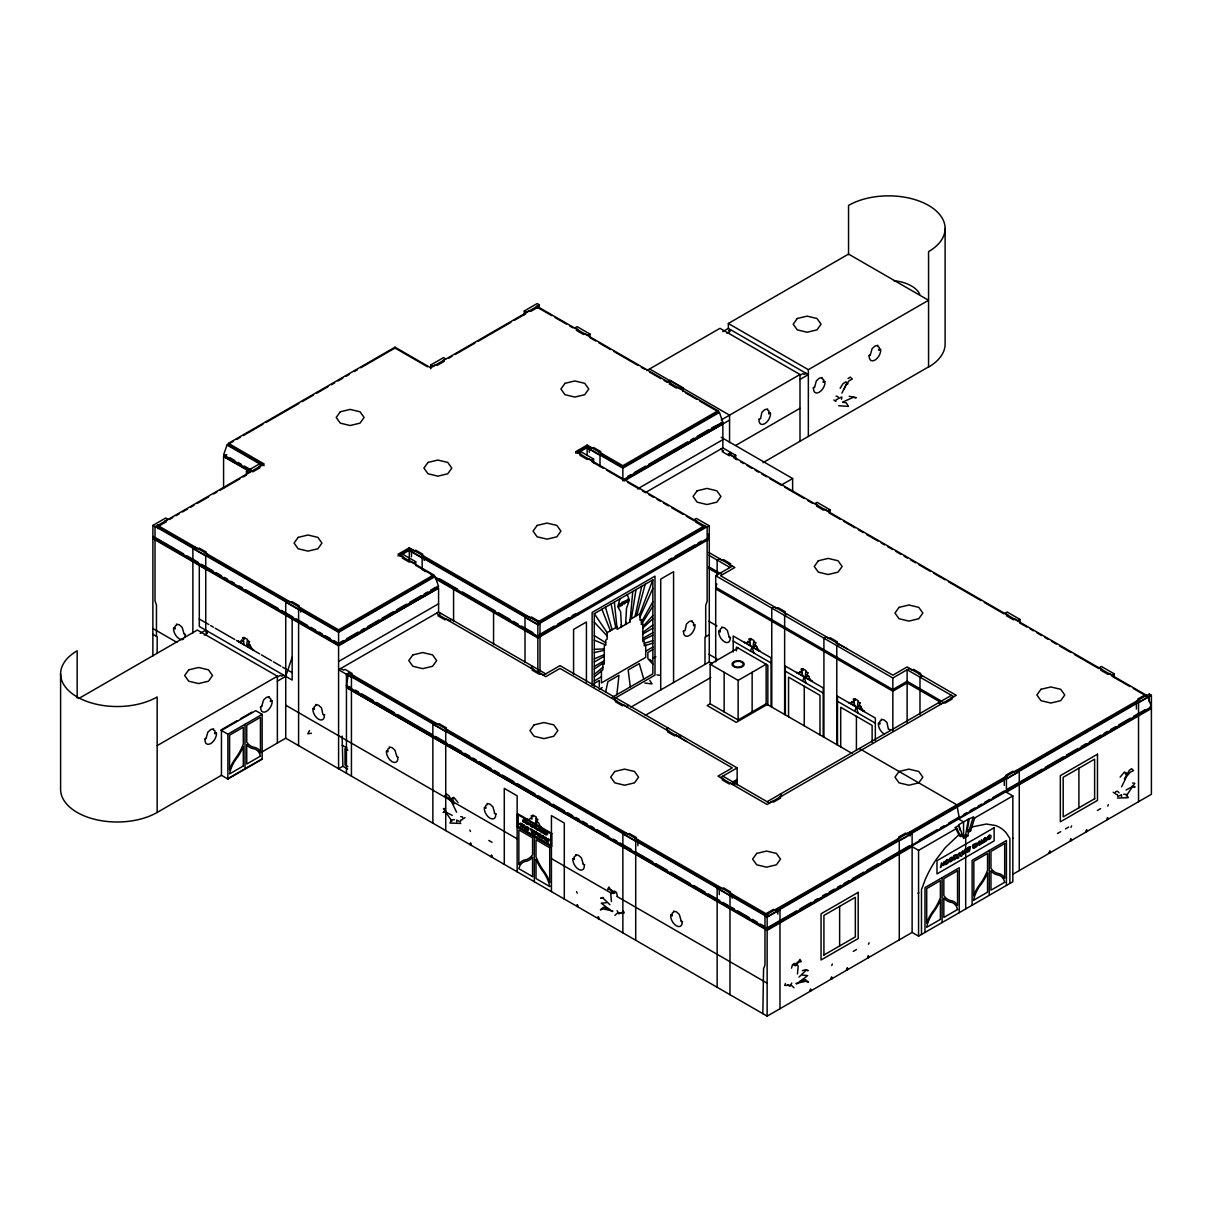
<?xml version="1.0" encoding="UTF-8"?>
<svg xmlns="http://www.w3.org/2000/svg" width="1212" height="1212" viewBox="0 0 1212 1212"><rect width="100%" height="100%" fill="white"/><g stroke="black" fill="none" stroke-linecap="round" stroke-linejoin="round"><path stroke-width="1.5" d="M456.666 822.191L456.712 820.085L460.424 821.872L460.908 819.918L462.363 819.63M625.846 601.485C623.953 602.031 627.104 602.5 624.21 603.94A1.682 0.97 -60 0 1 623.756 603.531L624.195 601.319L625.892 600.834M952.996 857.687C954.314 862.262 956.01 852.309 953.223 857.308M983.629 839.992C985.22 841.916 982.674 843.673 985.523 840.598L985.523 841.492C990.704 837.871 983.402 835.432 983.856 840.795C986.644 842.325 985.523 835.25 983.856 839.613M625.816 621.998L625.604 624.453L626.528 608.318L629.361 600.016L627.24 594.653M594.289 676.932L602.849 669.751L602.849 664.797L604.288 663.979L604.288 645.829L605.712 645.011L605.712 640.057L607.136 639.239L607.136 632.634L617.135 626.862L617.135 629.346L629.998 621.923L632.77 591.441M797.466 973.978L798.193 966.04L796.875 964.676L799.95 959.328L801.238 961.661L797.557 962.252L793.83 965.282M536.007 827.099C538.764 835.583 535.022 821.781 534.704 828.038C532.432 820.388 536.719 833.826 535.977 827.084M542.612 832.189L542.628 831.599A1.651 0.954 60 0 0 541.643 830.038L541.294 829.811A1.651 0.954 60 0 0 540.779 829.75C542.961 831.674 538.87 831.508 542.128 832.689A1.651 0.954 60 0 0 542.582 832.22M616.863 694.658L618.968 675.296L607.879 681.705L605.621 692.067M246.581 646.329L247.445 639.406L244.021 637.421L244.763 638.679M535.431 823.978L536.295 817.055L532.856 815.07L533.038 816.661L531.31 815.661L532.083 819.085L530.371 818.085A5.045 2.909 60 0 1 526.947 819.085M752.985 647.405L753.849 640.466L750.425 638.497L751.167 639.754M805.132 677.508L805.995 670.569L802.556 668.6L803.298 669.857M857.278 707.611L858.126 700.672L854.702 698.703L855.445 699.96M1147.976 696.961L1151.4 706.869L767.135 928.725L346.45 685.84L348.162 674.948L767.135 916.848L1146.34 697.9M631.422 618.62L636.012 589.577M859.278 748.516L956.844 804.844L959.268 817.797L958.556 817.373L958.556 819.024L963.555 821.918L963.555 835.932L965.691 834.704L968.388 819.13L973.236 817.146L974.66 817.979L1012.838 795.936L1012.838 881.715L918.56 936.149L912.121 932.437L767.135 1016.141L285.729 738.199L260.474 752.788M974.66 817.979L970.66 830.796L968.509 832.038L967.085 831.205L969.1 819.539M968.388 819.13L958.722 824.705L963.555 838.416L967.843 835.932L968.509 832.038M841.476 399.248L841.916 396.991L838.552 398.4L837.84 396.475L836.053 396.188M635.012 616.544L641.693 586.305M918.56 892.471L918.272 893.577L918.56 892.714M791.542 968.176L792.436 964.828L794.36 963.404L795.178 965.903L796.875 964.676M619.908 598.88L617.772 606.712L620.62 611.727L621.453 626.846L621.332 624.589M636.724 615.56L645.223 584.26M249.566 641.451L247.445 646.829L248.505 644.133L250.217 645.117A5.045 2.909 60 0 0 253.641 650.071L253.353 650.238A5.045 2.909 60 0 1 249.93 645.284L248.505 644.133M536.295 824.478L537.825 819.418L536.113 818.433M755.97 642.511L753.849 647.89L759.757 651.314A5.045 2.909 60 0 1 756.333 646.36L754.621 645.375L756.621 646.193A5.045 2.909 60 0 0 760.045 651.147M808.101 672.615L805.995 677.993L807.041 675.311L808.752 676.296A5.045 2.909 60 0 0 812.192 681.25L811.904 681.417M860.247 702.718L858.126 708.096L859.187 705.414L860.899 706.399A5.045 2.909 60 0 0 864.323 711.353L864.05 711.52A5.045 2.909 60 0 1 860.611 706.566L859.187 705.414M967.085 831.205L969.221 829.978L973.236 817.146M520.19 823.736L521.569 823.66L521.569 826.584C527.871 825.948 515.873 820.024 521.569 825.675M544.43 832.114L545.824 832.023L545.824 834.947C552.142 834.326 540.113 828.402 545.824 834.053M292.153 657.177L285.729 676.357L277.366 681.174M974.236 894.895L973.842 896.062L973.842 861.338L987.553 853.415L987.553 870.383L986.144 873.67A31.27 18.059 -60 0 1 979.978 884.245M233.537 441.244L227.023 445.016L223.584 454.909L249.566 469.908M542.961 837.068L542.976 838.946L542.976 835.932M716.853 583.972L715.701 587.275L892.835 689.537L907.121 681.295L941.921 701.384M785.421 983.493L784.709 985.417L791.209 985.22L793.996 987.75M652.859 643.117L644.284 645.829L644.284 640.89L642.86 641.709L642.86 623.559L641.421 624.392L641.421 619.438L639.997 620.271L639.997 613.666L652.859 579.851L594.289 613.666L594.289 687.007M758.636 419.322L760.545 418.716L761.893 412.292L764.772 409.671L767.666 408.959L767.484 410.035L769.059 410.989L768.575 413.58M683.144 631.149L685.053 630.543L686.401 624.119L689.28 621.498L692.158 620.786L691.976 621.862L693.567 622.817L693.567 625.74L694.567 624.559M831.735 965.494L832.341 963.994M868.474 944.269L869.08 942.784M1071.014 827.341L1071.62 825.857M1107.753 806.131L1108.359 804.647M750.425 651.026L752.137 646.905L753.849 653.01M802.556 681.129L804.268 677.008L805.995 683.113M854.702 711.232L856.414 707.111L858.126 713.217M844.097 389.037L847.309 382.628L847.809 383.992L845.9 381.825L842.87 383.856L840.158 388.325M639.997 616.969L652.859 588.365M841.931 393.112L846.037 384.643L849.294 380.629L852.263 379.083L850.324 377.114L848.021 378.538M1121.615 786.83L1126.706 776.377L1130.251 772.211L1133.523 770.559L1131.553 768.711L1129.326 770.332L1124.403 778.816M309.499 730.533L307.803 733.76L311.423 733.26M1125.403 773.862L1126.024 772.605L1126.19 774.059L1124.509 771.953L1120.115 777.134M952.162 860.278L952.374 859.838A2.454 1.424 -60 0 0 952.374 857.581L952.162 857.399A2.454 1.424 -60 0 0 949.708 858.823A2.454 1.424 -60 0 0 949.723 861.656L951.253 861.353A2.454 1.424 -60 0 0 952.177 860.232M641.421 622.104L652.859 601.758M524.387 827.796L522.827 827.311L524.448 824.963L526.069 829.175L524.387 827.796L525.054 826.826L525.675 828.387M641.421 624.392L652.859 606.288M174.013 627.861L175.073 628.952L175.013 626.119L176.604 625.165L176.422 624.089L179.3 624.801L182.194 627.422L184.027 633.74M313.302 708.262L314.347 709.368L314.302 706.535L315.877 705.581L315.696 704.505L318.589 705.217L321.468 707.823L322.877 714.398L324.725 714.868M386.87 750.743L387.916 751.849L387.87 749.016L389.446 748.046L389.264 746.971L392.158 747.683L395.036 750.304L396.869 756.621M484.724 807.237L485.77 808.343L485.724 805.51L487.3 804.541L487.118 803.465L490.012 804.177L492.89 806.798L494.663 812.979M719.17 630.846L720.231 631.952L720.17 629.119L721.761 628.149L721.579 627.074L724.458 627.786L727.336 630.407L729.124 636.588M573.291 858.369L574.337 859.475L574.291 856.642L575.867 855.672L575.685 854.596L578.578 855.324L581.457 857.929L583.29 864.247M671.145 914.863L672.19 915.969L672.145 913.136L673.72 912.166L673.539 911.091L676.417 911.818L679.311 914.424L681.083 920.605M878.806 723.003L879.851 724.109L879.806 721.276L881.397 720.322L881.2 719.246L884.093 719.958L886.972 722.579L888.381 729.139L890.229 729.609M988.325 836.401L987.765 837.174L989.598 835.235A2.394 1.394 -60 0 1 990.507 835.25A2.469 1.424 -60 0 1 990.946 837.037A2.469 1.424 -60 0 1 989.583 839.219L987.553 839.219L988.992 837.704M1126.266 795.92L1134.826 783.285L1132.644 783.028M642.86 626.649L652.859 615.514M798.966 977.084L806.071 970.342L808.252 970.585L805.495 969.842L802.374 970.63M796.648 983.962L807.601 975.584L802.586 975.13M642.86 627.967L652.859 618.832M614.893 915.378L617.696 912.833L624.195 913.045L623.483 911.121M791.784 983.038L790.042 986.25L787.558 984.811M594.289 674.417L602.849 667.282M959.556 834.098L945.102 847.824L936.073 859.656A72.72 41.981 -60 0 0 925.241 879.533L921.484 889.578L921.484 934.452M526.402 821.766L526.932 823.887L525.387 820.054L525.387 823.16L527.781 824.251L527.917 822.66L526.553 821.509M642.86 632.361L652.859 625.059M465.029 817.585L463.166 818.842L462.454 816.918L460.681 816.63M594.289 669.024L604.288 662.343M621.347 912.439L618.862 913.878L617.12 910.651M264.155 465.635L228.447 445.016L228.447 443.365L395.006 347.193L430.714 367.812L537.143 306.378L717.989 410.777L717.989 412.428L622.862 467.362L601.758 455.182M236.81 439.365L240.067 437.471M243.324 435.593L262.898 424.291M266.155 422.412L298.788 403.581M302.046 401.687L313.453 395.097M316.726 393.218L328.134 386.628M331.406 384.749L334.663 382.856M337.921 380.977L342.814 378.159M346.087 376.265L349.344 374.387M354.237 371.554L357.495 369.675M360.752 367.797L393.385 348.965M223.584 488.391L223.584 456.56L226.841 454.682M224.296 456.969L250.475 471.256M152.879 525.417L165.741 517.994L167.877 519.236L165.014 520.887L166.453 521.705L159.302 525.826L157.878 525.008L155.015 526.659L152.879 525.417L152.879 656.056M246.445 471.407L259.307 463.984L261.444 465.211L258.58 466.862L260.019 467.696L252.869 471.816L251.445 470.983L248.581 472.635L246.445 471.407L246.445 475.149L243.082 476.967M430.714 365.009L443.577 357.585L445.728 358.828L442.865 360.479L444.289 361.297L437.153 365.418L435.714 364.6L432.866 366.251L430.714 365.009L430.714 368.766M524.281 314.741L524.281 310.984L537.143 303.561L539.295 304.803L539.295 308.515M539.295 304.803L536.431 306.454L537.855 307.272L530.72 311.408L529.296 310.575L526.432 312.226L524.281 310.984M169.407 519.509L172.68 517.615M175.952 515.721L179.224 513.843M182.497 511.949L187.421 509.116M190.693 507.222L193.965 505.328M197.238 503.434L208.706 496.829M213.615 493.981L216.887 492.102M220.16 490.209L239.809 478.861M448.728 358.237L452 356.343M455.288 354.465L474.922 343.117M478.21 341.223L510.949 322.316M514.221 320.422L525.69 313.817M153.591 536.552L152.879 536.961L338.587 644.178L438.577 586.457L435.153 576.548L415.671 565.307M153.591 538.204L152.879 538.613L338.587 645.829L438.577 588.108L438.577 612.015L545.718 673.872M192.875 548.521L195.026 547.279L197.874 548.93L199.298 548.097L206.449 552.233L205.025 553.051L207.873 554.702L205.737 555.929L192.875 548.521L192.875 632.982M590.002 334.088L587.85 335.315L585.002 333.664L583.578 334.497L576.427 330.376L577.851 329.543L575.003 327.891L577.139 326.664L590.002 334.088L590.002 337.83M183.966 633.603L185.451 634.452M78.795 698.506L197.374 630.043L277.366 676.22L277.366 743.032M646.784 370.584L719.989 328.316L799.996 374.493L799.996 441.304M728.351 323.483L848.552 254.081L928.559 300.273L808.343 369.675L728.351 323.483L728.351 328.437L808.343 374.614L799.996 379.447M200.162 633.376L205.737 630.164M722.776 331.649L728.351 328.437M207.873 631.407L206.025 632.467L207.449 633.3L204.358 635.088M730.488 329.664L728.639 330.74L730.063 331.573L726.973 333.361M285.729 738.199L285.729 602.122L287.865 600.879L290.728 602.531L292.153 601.713L299.303 605.833L297.864 606.651L300.727 608.303L300.727 612.015M244.021 644.845L243.051 637.679M241.809 640.269A5.045 2.909 60 0 1 238.385 641.269L238.097 641.436A5.045 2.909 60 0 0 241.536 640.436L243.536 641.269M285.729 602.122L298.591 609.545L300.727 608.303M682.856 387.688L680.705 388.931L677.856 387.279L676.417 388.098L669.282 383.977L670.706 383.159L667.857 381.507L669.994 380.265L682.856 387.688L682.856 391.446M247.839 640.451L248.99 641.769M537.855 621.998L537.855 623.65L704.43 527.478L704.43 525.826L537.855 621.998L409.292 547.779L398.006 554.293L433.714 574.912L433.714 576.548L338.587 631.482L299.485 608.909M575.851 453.258L575.851 451.606L587.138 445.092L622.862 465.711L717.989 410.777M398.006 555.929L409.292 549.415L409.292 547.779M577.473 452.318L587.138 446.743L590.395 448.622M399.445 555.929L409.292 550.248L537.855 624.468L705.854 527.478M577.291 453.258L587.138 447.561L622.862 468.18L719.428 412.428L722.852 422.337L622.862 480.058L622.862 468.18M424.291 556.762L421.443 555.111L422.867 554.293L415.716 550.157L414.292 550.99L411.444 549.339L409.292 550.581L422.155 558.005L424.291 556.762L424.291 560.474M589.29 446.652L587.138 447.895L600.001 455.318L602.137 454.076L599.289 452.424L600.713 451.606L593.577 447.486L592.138 448.304L589.29 446.652L589.29 452.227M415.716 561.717L413.58 562.944L410.716 561.292L409.292 562.126L402.157 558.005L403.581 557.172L400.717 555.52L402.869 554.293L415.716 561.717L415.716 565.459M593.577 459.03L591.426 460.272L588.577 458.621L587.138 459.439L580.003 455.318L581.427 454.5L578.578 452.849L580.715 451.606L593.577 459.03L593.577 462.787M228.447 443.365L264.155 463.984L157.742 525.417L338.587 629.831L433.714 574.912M156.303 527.068L338.587 632.3L435.153 576.548M157.166 745.622L277.366 676.22M721.201 419.973L799.996 374.493M277.2 677.144L280.305 675.357L281.729 676.19L283.593 675.114M799.829 375.417L802.92 373.629L804.344 374.447L806.207 373.387M340.193 642.421L343.435 640.557M346.662 638.694L357.979 632.164M361.206 630.301L364.433 628.437M367.675 626.574L378.977 620.029M382.204 618.165L393.521 611.636M396.748 609.772L406.444 604.182M409.686 602.319L420.988 595.774M424.23 593.91L427.457 592.047M430.684 590.183L435.532 587.381M627.71 476.437L630.937 474.574M634.164 472.71L645.481 466.181M648.708 464.317L687.492 441.925M690.719 440.047L693.946 438.183M697.188 436.32L708.49 429.79M711.732 427.927L722.852 422.337M337.875 645.42L437.865 588.517M622.862 480.891L722.852 423.973L722.852 447.895L645.799 492.375M624.498 480.77L729.563 420.109M338.587 661.51L438.577 603.773M637.603 488.86L722.852 439.653M220.796 730.078L237.128 720.655M240.4 718.777L251.823 712.171M204.586 739.199L206.07 738.335M214.539 733.457L216.024 732.593M260.307 707.035L261.777 706.172M270.246 701.293L271.73 700.43M769.014 413.822L770.059 412.716M813.131 387.855L814.615 387.007M823.084 382.113L824.554 381.265M868.837 355.692L870.322 354.843M878.791 349.95L880.276 349.086M60.6 673.872L60.6 789.345A56.57 32.663 0 0 0 95.521 819.509A56.57 32.663 0 0 0 157.166 812.434L221.448 775.316L221.448 730.457L255.732 710.656L262.156 714.368L262.156 759.242L227.871 779.028L221.084 775.119M438.577 612.015L338.587 669.751L351.435 677.175L353.586 675.932L350.722 674.281L352.147 673.463L345.011 669.342L343.587 670.16L340.724 668.509M221.448 730.457L227.871 734.169L262.156 714.368M441.001 613.423L438.577 614.817L545.718 676.675L560.005 668.433L732.275 767.893L717.989 776.134L767.135 804.51L956.268 695.324L907.121 666.948L892.835 675.19L720.564 575.73L734.851 567.489L708.884 552.49M735.684 445.44L799.996 408.308M346.45 675.948L348.874 674.539M451.44 619.438L449.288 620.68L446.44 619.029L445.001 619.847L437.865 615.726L439.289 614.908L436.441 613.257M735.699 459.06L735.699 455.318L733.563 456.56L730.7 454.909L729.276 455.727L722.14 451.606L723.564 450.788L720.701 449.137M346.45 685.84L350.435 687.31M765.499 928.604L346.45 687.492L767.135 930.361L912.121 846.658L918.56 850.369L956.738 828.326L960.737 836.522L962.873 835.28M763.015 462.651L928.559 366.872M227.523 778.831L261.807 759.03M525.008 662.434L525.008 617.378L527.144 616.135L530.008 617.787L531.432 616.969L538.567 621.089L537.143 621.923L540.007 623.559L540.007 671.812M540.007 623.559L537.855 624.801L525.008 617.378M709.278 525.826L696.415 518.418L694.279 519.645L697.142 521.296L695.703 522.13L702.854 526.25L704.278 525.417L707.141 527.068L709.278 525.826L709.278 661.919L630.922 707.157M781.528 484.952L792.633 478.543L792.633 491.527M342.148 736.032L342.875 766.242L347.692 769.029M539.491 634.573L554.202 626.089M557.475 624.195L568.913 617.59M572.185 615.711L575.458 613.817M668.615 560.035L671.887 558.141M675.16 556.247L694.779 544.93M698.036 543.037L701.309 541.158M708.141 534.083L709.278 537.386L537.855 636.345L430.608 574.427M537.143 637.588L537.855 637.179L434.593 577.548M539.491 636.224L578.73 613.575M668.615 561.671L707.853 539.037M342.875 766.242L338.587 768.726L338.587 645.829M432.866 724.185L435.002 722.943L437.865 724.594L439.289 723.776L446.44 727.897L445.001 728.715L447.864 730.366L445.728 731.609L432.866 724.185L432.866 823.16M532.856 666.448L530.72 667.691L533.568 669.342L532.144 670.16L539.295 674.281L540.719 673.463L543.567 675.114L560.005 665.63L737.138 767.893L737.138 784.861M639.997 613.666L629.998 619.438L629.998 621.923M396.809 756.485L398.293 757.333M715.701 661.873L715.701 575.73L732.139 566.246L729.276 564.595L730.7 563.777L723.564 559.641L722.14 560.474L719.277 558.823L717.14 560.065L717.14 575.003M829.993 509.752L827.841 510.994L824.993 509.343L823.554 510.161L816.418 506.04L817.842 505.222L814.994 503.571L817.13 502.329L829.993 509.752L829.993 513.479M594.289 662.01L604.288 656.237M642.86 633.967L652.859 628.195M594.289 666.464L604.288 660.692M642.86 638.421L652.859 632.649M594.289 680.886L601.425 676.766M645.708 651.192L652.859 647.072M594.289 683.356L599.289 680.477L599.289 686.659M652.859 649.541L647.859 652.435L647.859 658.616L652.859 664.146M709.278 634.694L704.99 637.179L704.99 664.388M612.363 697.248L652.859 673.872L652.859 579.851M614.711 698.37L654.995 675.114L654.995 576.139L592.138 612.439L592.138 685.265M616.075 697.991L613.923 699.233L616.787 700.884L615.363 701.703L622.498 705.838L623.922 705.005L626.786 706.657L628.922 705.414M718.746 631.088A8.136 4.696 60 0 0 724.458 641.815A8.136 4.696 60 0 0 730.169 637.694L730.594 637.436M750.425 645.92L749.455 638.754M748.213 641.345A5.045 2.909 60 0 1 744.789 642.33L744.501 642.496A5.045 2.909 60 0 0 747.94 641.512L749.94 642.345M852.066 753.425L766.135 703.808L738.138 719.973L710.141 703.808L710.141 664.221L738.138 648.056M754.243 641.527L755.394 642.845M645.223 715.383L710.793 677.538M484.285 807.48A8.136 4.696 60 0 0 490.012 818.206A8.136 4.696 60 0 0 495.723 814.085L496.147 813.828M710.141 664.221L738.138 680.386L766.135 664.221L766.135 703.808M668.206 728.094L666.07 729.336L668.918 730.987L667.494 731.806L674.645 735.942L676.069 735.108L678.917 736.76L681.068 735.517M710.141 703.808L707.126 705.551L736.26 722.367L767.272 704.475M836.78 744.592L836.78 645.632L838.916 644.39L836.053 642.739L837.492 641.921L830.341 637.785L828.917 638.618L826.054 636.967L823.918 638.209L823.918 737.169M802.556 676.023L801.587 668.857M800.359 671.448A5.045 2.909 60 0 1 796.935 672.433L796.648 672.599A5.045 2.909 60 0 0 800.072 671.615L802.071 672.433M806.389 671.63L807.525 672.948M807.041 675.311L808.752 676.296M854.702 706.126L853.733 698.96M852.506 701.551A5.045 2.909 60 0 1 849.067 702.536L848.794 702.702A5.045 2.909 60 0 0 852.218 701.718L854.218 702.536M622.862 932.846L622.862 833.871L624.998 832.629L627.861 834.28L629.286 833.462L636.421 837.583L634.997 838.416L637.86 840.052L637.86 845.718M737.138 767.893L720.701 777.377L723.564 779.028L722.14 779.846L729.276 783.982L730.7 783.149L733.563 784.8L735.699 783.558M715.701 575.73L892.835 677.993L909.273 668.509L912.121 670.16L913.56 669.342L920.696 673.463L919.272 674.281L922.12 675.932L919.984 677.175L919.984 714.519M858.535 701.733L859.672 703.051M583.23 864.111L584.714 864.974M732.366 782.194L737.138 779.437M732.366 783.846L737.138 781.089M622.862 833.871L635.709 841.295L637.86 840.052M1019.974 619.438L1017.838 620.68L1014.974 619.029L1013.55 619.847L1006.414 615.726L1007.839 614.908L1004.975 613.257L1007.127 612.015L1019.974 619.438L1019.974 623.18M577.382 905.803L576.7 906.197A23.907 19.407 -10.9 0 0 577.139 904.606M577.927 906.121L577.245 906.515A23.907 19.407 -10.9 0 0 577.685 904.925M767.135 801.708L951.405 695.324M717.14 987.28L717.14 888.305L719.277 887.063L722.14 888.714L723.564 887.896L730.7 892.017L729.276 892.835L732.139 894.486L732.139 898.259M670.706 915.105A8.136 4.696 60 0 0 676.417 925.832A8.136 4.696 60 0 0 682.144 921.711L682.568 921.468M717.14 888.305L729.988 895.729L732.139 894.486M1114.252 673.872L1112.116 675.114L1109.253 673.463L1107.829 674.281L1100.693 670.16L1102.117 669.342L1099.254 667.691L1101.405 666.448L1114.252 673.872L1114.252 677.614M346.45 773.256L346.45 674.296L348.874 672.887L767.135 914.363L1146.537 695.324L1146.537 696.961M762.848 1013.671L763.56 968.736L764.984 964.964L764.984 915.939L767.847 914.287L766.423 913.454L773.559 909.333L774.983 910.167L777.846 908.515L779.983 909.742L779.983 1008.717M912.121 833.462L909.985 832.22L907.121 833.871L905.697 833.053L898.562 837.174L899.986 837.992L897.122 839.643L899.274 840.886L912.121 833.462L912.121 932.437M1004.263 785.331L1004.263 777.786L1007.127 776.134L1005.687 775.316L1012.838 771.196L1014.262 772.014L1017.126 770.362L1019.262 771.605L1019.262 870.58M1136.401 709.05L1136.401 701.506L1139.265 699.854L1137.826 699.036L1144.976 694.9L1146.4 695.733L1149.264 694.082L1151.4 695.324L1151.4 794.284L1012.929 874.231M776.953 910.348L897.971 840.477M911.045 832.932L1005.899 778.165M1017.353 771.559L1136.735 702.627M779.983 909.742L767.135 917.166L764.984 915.939M1004.263 777.786L1006.414 779.028L1019.262 771.605M1136.401 701.506L1138.538 702.733L1151.4 695.324M767.135 927.892L796.587 910.894M799.859 909L811.313 902.395M814.585 900.501L817.858 898.607M822.766 895.774L826.039 893.895M829.311 892.002L834.204 889.169M837.477 887.275L840.749 885.381M844.022 883.503L848.93 880.669M852.203 878.776L863.656 872.17M866.928 870.277L878.382 863.656M881.654 861.777L909.47 845.718M919.287 840.052L937.285 829.659M940.557 827.766L943.83 825.887M948.738 823.039L958.556 817.373M963.464 814.54L966.737 812.661M970.009 810.767L974.918 807.934M978.19 806.041L981.462 804.162M984.735 802.268L989.643 799.435M992.916 797.541L1004.369 790.936M1007.642 789.042L1041.987 769.211M1045.259 767.317L1063.257 756.924M1066.53 755.031L1077.983 748.425M1081.255 746.531L1086.164 743.698M1089.437 741.82L1100.89 735.199M1104.162 733.305L1107.435 731.427M1110.707 729.533L1115.616 726.7M1118.888 724.806L1130.341 718.201M1133.614 716.307L1145.067 709.702M767.135 929.543L1149.976 708.52L1149.976 706.869M1006.414 779.028L1006.414 792.103L1151.4 708.52M958.51 834.053L955.298 827.508L959.434 825.114M961.449 834.462L959.313 835.704L960.737 836.522M823.766 955.117L855.339 936.891L855.339 897.304L823.918 915.439L823.918 955.026M1094.754 798.663L1063.197 816.888L1063.197 777.301L1094.618 759.151L1094.618 798.738M853.324 951.375L856.52 949.526M1057.455 833.523L1060.667 831.674M1065.469 828.902L1068.666 827.054M1097.405 810.464L1100.602 808.616M973.842 900.107L987.553 892.183L987.553 872.807A32.83 18.953 -60 0 1 980.629 884.957M989.234 835.568L988.598 839.537A2.015 1.167 -60 0 1 987.901 839.355L987.568 838.522M1126.024 789.982L1132.372 786.755L1135.129 787.027L1132.205 785.831M652.829 658.177L655.813 656.646M599.258 689.113L602.243 687.568M642.86 640.072L652.859 635.209M842.582 402.126L853.399 397.309L856.263 397.748L849.157 396.279M594.289 658.873L604.288 654.631M446.016 811.207L443.107 812.404L445.849 812.131L452.197 815.358M971.842 826.993L986.295 824.039L995.31 825.463A72.72 41.981 -60 0 1 1006.157 832.811L1009.899 838.537L1009.899 883.396M800.072 981.326L805.344 979.584L808.51 982.311L805.95 981.22L795.951 983.508M644.284 643.36L652.859 640.603M603.409 897.471L600.652 898.213L602.834 897.956L609.939 904.713M521.569 825.872C519.266 826.023 521.478 825.887 520.039 823.918M545.824 834.235C543.521 834.386 545.733 834.25 544.294 832.28M594.289 652.647L604.288 650.238M1117.494 798.057L1128.281 797.678L1126.599 794.451L1123.751 794.254M837.75 399.187L836.295 399.475L835.81 401.43L833.78 399.975M445.577 808.404L443.395 808.662L451.955 821.297M838.719 405.747L848.445 406.384L846.264 402.838L843.022 402.278M454.47 819.63L451.637 819.827L449.94 823.054L460.727 823.433M594.289 649.329L604.288 648.92M644.86 683.038L651.98 683.932L649.814 680.402M656.934 674.872L659.813 675.296M606.318 902.743L601.303 903.198L612.257 911.591M1115.858 794.254L1117.312 794.542L1117.797 796.496L1121.509 794.708L1121.554 796.814M612.954 911.121L602.955 908.833L600.394 909.924L603.561 907.212L608.833 908.939M945.83 863.944L947.42 863.565A2.454 1.424 -60 0 0 948.345 862.444L948.541 862.05A2.454 1.424 -60 0 0 948.541 859.793L948.314 859.611A2.454 1.424 -60 0 0 945.875 861.035A2.454 1.424 -60 0 0 945.875 863.883M594.289 640.103L605.712 645.011M836.053 642.739L847.067 648.753M534.34 831.886L533.174 831.068L534.34 831.735M870.277 354.98L872.095 348.662L874.988 346.041L877.867 345.329L877.685 346.405L879.276 347.359L879.215 350.192M814.555 387.143L816.388 380.826L819.267 378.205L822.16 377.493L821.978 378.568L823.554 379.523L823.509 382.356M649.571 368.963L729.563 415.155L729.563 442.592M537.143 307.197L551.793 315.65M555.051 317.529L566.443 324.104M569.701 325.983L572.943 327.861M590.85 338.209L595.728 341.026M598.986 342.905L610.378 349.48M613.636 351.359L638.042 365.448M641.299 367.327L644.557 369.205M649.435 372.023L660.828 378.614M664.085 380.492L667.342 382.371M685.25 392.703L696.642 399.278M699.885 401.157L719.428 412.428M721.201 437.305L792.633 478.543M722.852 447.895L735.699 455.318M1146.537 695.324L728.291 453.849L730.715 452.44L730.715 454.091M733.911 457.909L737.184 459.802M740.456 461.696L743.729 463.59M747.001 465.469L751.91 468.302M755.197 470.195L758.47 472.089M761.742 473.983L766.651 476.816M769.923 478.695L781.376 485.315M784.649 487.209L804.283 498.541M807.556 500.435L812.464 503.268M828.841 512.721L840.295 519.327M843.567 521.221L855.021 527.841M858.293 529.72L863.202 532.553M866.474 534.447L877.927 541.067M881.2 542.946L884.487 544.839M887.76 546.733L892.668 549.566M895.941 551.46L900.849 554.293M904.122 556.187L907.394 558.065M910.666 559.959L915.575 562.792M918.847 564.686L930.301 571.291M933.573 573.185L945.042 579.806M948.314 581.699L981.038 600.591M984.311 602.485L1003.945 613.817M1020.322 623.271L1026.867 627.043M1030.139 628.937L1033.412 630.831M1036.684 632.709L1041.593 635.558M1044.865 637.436L1048.138 639.33M1051.41 641.224L1056.319 644.057M1059.591 645.951L1071.044 652.556M1074.332 654.45L1098.875 668.615M1111.965 676.175L1129.963 686.568M1133.235 688.461L1144.704 695.082M575.851 451.606L704.43 525.826M396.627 348.95L427.472 366.766M591.926 461.711L603.318 468.286M606.576 470.165L624.483 480.497M627.74 482.376L639.133 488.966M642.375 490.845L645.632 492.723M648.89 494.602L653.768 497.42M657.025 499.299L660.282 501.177M663.54 503.056L668.418 505.874M671.675 507.752L683.068 514.327M686.325 516.206L694.461 520.902M708.565 538.613L709.278 539.037L537.855 637.997L436.184 579.291M708.884 555.293L729.988 567.489M708.717 566.746L721.807 574.306M708.717 568.398L718.534 574.064M940.345 702.127L907.121 682.947L892.835 691.188L715.701 588.926M938.558 702.733L940.694 703.975L943.557 702.324L944.981 703.157L952.117 699.036L950.693 698.203L953.556 696.552L907.121 669.751L907.121 722.534M748.88 639.088L750.592 640.072M801.011 669.191L802.738 670.175M853.157 699.294L854.869 700.278M747.94 641.512L749.652 642.496M800.072 671.615L801.783 672.599M852.218 701.718L853.93 702.702M1006.414 792.224L1012.838 795.936M708.884 621.286L717.004 625.968M744.789 642.33L750.713 645.754M796.935 672.433L802.844 675.857M806.268 677.841L812.192 681.25M849.067 702.536L854.99 705.96M858.414 707.944L864.323 711.353M728.685 636.83L730.169 637.694M733.199 641.087L771.059 662.949M785.346 671.19L823.206 693.052M837.492 701.293L875.337 723.155M1070.802 840.037L1071.469 840.431A23.907 19.407 10.9 0 1 1071.044 838.84M1070.257 840.355L1070.938 840.749A23.907 19.407 10.9 0 1 1070.499 839.158M708.884 654.268L717.004 658.949M1048.91 852.672L1049.592 853.066A23.907 2.151 86.3 0 1 1049.547 851.248M709.278 661.919L712.459 663.752M969.221 829.978L970.66 830.796M955.298 827.508L956.738 828.326M965.691 834.704L967.843 835.932M963.555 835.932L965.691 837.174L965.691 908.924M423.942 557.884L526.462 617.075M227.023 445.016L262.731 465.635M229.886 457.712L234.764 460.53M238.006 462.408L241.249 464.272M244.491 466.15L250.99 469.908M439.517 578.745L457.545 589.153M462.454 591.986L495.238 610.924M498.526 612.817L509.994 619.438M513.267 621.332L518.191 624.165M521.463 626.059L532.947 632.679M422.412 569.685L425.685 571.579M223.584 456.56L248.172 470.741M437.865 586.866L437.153 586.457L437.153 588.108M779.983 794.284L782.134 795.526L779.271 797.178L780.71 797.996L773.559 802.117L772.135 801.299L769.272 802.95L722.852 776.134M157.742 527.068L195.208 548.703M208.237 556.232L286.441 601.379M155.939 537.916L183.663 553.914M186.921 555.793L198.344 562.383M201.601 564.277L213.009 570.867M216.281 572.746L221.175 575.564M224.432 577.457L227.689 579.336M230.947 581.215L234.219 583.108M239.112 585.926L242.37 587.805M245.627 589.699L278.245 608.53M281.502 610.409L292.925 616.999M296.183 618.877L307.606 625.468M310.863 627.346L315.756 630.179M319.014 632.058L322.271 633.937M325.543 635.83L330.437 638.648M333.694 640.527L336.951 642.421M154.303 538.613L338.587 645.011L338.587 632.3M352.147 676.432L435.472 724.534M448.546 732.078L624.998 833.947M636.436 840.552L718.125 887.714M729.563 894.32L767.135 916.014L767.135 914.363M355.343 690.143L358.6 692.037M361.873 693.915L373.311 700.521M376.584 702.415L394.551 712.792M397.824 714.671L432.139 734.487M435.411 736.381L446.849 742.971M450.122 744.865L461.56 751.47M464.817 753.349L469.726 756.182M472.998 758.076L476.255 759.954M479.528 761.848L490.966 768.453M494.238 770.332L499.132 773.165M502.404 775.059L513.843 781.664M517.115 783.543L535.083 793.921M538.355 795.814L549.793 802.42M553.066 804.298L564.504 810.904M567.777 812.797L572.67 815.631M575.942 817.509L579.215 819.403M582.472 821.281L587.381 824.115M590.653 826.008L593.91 827.887M597.183 829.781L608.621 836.386M613.53 839.204L616.802 841.098M620.059 842.976L631.497 849.582M634.77 851.475L652.753 861.853M656.01 863.732L667.448 870.337M670.721 872.231L690.325 883.548M693.597 885.442L705.036 892.047M708.308 893.926L719.746 900.531M723.019 902.425L727.912 905.258M731.184 907.137L734.457 909.03M737.714 910.909L749.152 917.514M752.425 919.408L757.333 922.226M760.591 924.12L763.863 926.013M242.476 638.012L244.188 639.012M241.536 640.436L243.248 641.436M238.385 641.269L244.309 644.678M247.733 646.663L253.641 650.071M199.298 619.029L208.828 624.528M210.57 625.528L213.463 627.21M215.206 628.21L234.704 639.466M236.446 640.466L259.656 653.874M261.398 654.874L271.609 660.782M273.351 661.782L280.896 666.13M282.638 667.145L292.153 672.645M537.052 821.948L538.779 822.933A5.045 2.909 60 0 0 542.203 827.887M810.177 990.507L810.858 990.901A23.907 2.151 86.3 0 1 810.813 989.083M544.294 837.84L542.824 835.841M809.631 990.825L810.313 991.204A23.907 2.151 86.3 0 1 810.267 989.401M494.238 813.222L495.723 814.085M680.659 920.847L682.144 921.711M517.145 826.948L551.43 846.733M152.879 628.513L176.907 642.39M285.729 705.217L517.145 838.825M551.43 858.611L611.893 893.517M616.802 896.35L767.135 983.159M152.879 634.285L157.166 636.77L157.166 653.086M342.148 745.213L346.98 748.001M347.874 750.167L345.011 748.516L345.011 765.014L347.874 766.666M261.731 706.308L263.565 699.991L266.443 697.385L269.322 696.658L269.14 697.748L270.73 698.703L270.67 701.536M488.83 840.461L492.027 842.31M206.025 738.472L207.843 732.154L210.736 729.548L213.615 728.836L213.433 729.912L215.024 730.866L214.963 733.699M676.069 735.108L686.492 741.456M594.289 635.573L605.712 642.724M189.299 558.823L205.737 569.14M1113.192 792.209L1115.055 793.466L1115.767 791.542L1117.54 791.254L1119.04 792.769M615.075 892.911L611.348 889.866L607.667 889.29L608.954 886.957L611.954 892.396M594.289 622.18L607.136 635.936M649.45 659.373L651.344 661.54L650.844 660.176M537.189 833.295L535.825 831.796L536.704 832.886L535.674 834.735L537.189 833.492M539.188 829.008C536.492 825.236 537.28 833.492 539.188 829.19M594.289 613.666L607.136 632.634M453.818 804.192L448.894 795.708L446.667 794.102L444.698 795.936L447.97 797.587L451.515 801.753L456.606 812.207M260.05 751.349L260.444 752.061L260.444 717.337L246.733 725.261L246.733 742.229L248.127 743.895A31.27 18.059 -60 0 0 254.308 747.334A24.119 13.923 -60 0 1 260.05 751.349M458.106 802.511L453.712 797.329L452.031 799.435L452.197 797.981L454.091 802.647M1012.838 838.295L1012.838 838.037M576.564 891.623L577.17 893.108M469.862 830.023L470.468 831.508M601.909 609.257L610.409 630.755M605.455 607.227L612.136 629.755M643.784 679.114L639.254 663.585L628.18 669.978L630.285 686.901M617.362 895.789L616.469 892.456L614.545 891.032L613.726 893.517L612.03 892.305L610.712 893.668L611.439 901.607M958.722 824.705L959.874 830.053M611.136 603.94L615.726 627.68M614.363 602.076L616.908 626.998M1149.264 694.082L1149.264 701.627M1138.538 702.733L1138.538 801.708M1078.907 768.226L1078.907 807.813M1006.414 885.427L1006.414 840.552L972.13 860.353L972.13 905.212M989.265 850.445L989.265 895.32M959.268 912.636L959.268 867.777L924.983 887.563L924.983 932.437M945.118 228.523L945.118 343.981A56.57 32.663 0 0 1 928.559 367.069L928.559 251.611A56.57 32.663 0 0 0 928.559 205.419A56.57 32.663 0 0 0 848.552 205.419L848.552 254.641M942.118 877.67L942.118 922.529M918.56 850.369L918.56 936.149M909.985 832.22L909.985 835.992M899.274 840.886L899.274 939.861M892.835 677.993L892.835 730.775M875.337 740.577L875.337 718.034L837.492 696.188L837.492 745.016M872.125 742.38L872.125 725.427L840.704 707.278L840.704 746.865M856.414 716.353L856.414 750.289M839.628 906.364L839.628 945.951M823.206 736.76L823.206 687.931L785.346 666.085L785.346 714.913M819.994 734.911L819.994 695.324L788.558 677.175L788.558 716.762M808.343 369.675L808.343 436.471M804.268 686.25L804.268 725.837M784.634 714.489L784.634 615.529L786.77 614.287L783.922 612.636L785.346 611.818L778.21 607.697L776.771 608.515L773.923 606.864L771.771 608.106L771.771 707.066M777.846 908.515L777.846 914.166M771.059 706.657L771.059 657.828L733.199 635.982L733.199 652.026M767.847 704.808L767.847 665.221L736.426 647.072L736.426 650.844M767.135 916.848L767.135 1016.141M752.137 672.312L752.137 711.898M738.138 680.386L738.138 719.973M729.988 895.729L729.988 994.704M724.14 672.312L724.14 711.898M721.428 422.337L721.428 423.973M719.277 887.063L719.277 894.607M707.141 527.068L707.141 601.303L705.702 605.424L705.702 636.77M673.569 682.538L673.569 571.685L660.707 579.109L660.707 689.961M668.918 560.686L668.918 562.323M645.708 645.011L645.708 657.374L601.425 682.947L601.425 670.569M635.709 841.295L635.709 940.27M622.862 465.711L622.862 467.362M600.001 455.318L600.001 466.575M587.138 445.092L587.138 446.743M587.138 447.561L587.138 455.409M586.426 682.114L586.426 621.998L573.579 629.422L573.579 674.508M578.215 613.045L578.215 614.696M564.292 899.031L564.292 823.039L551.43 815.615L551.43 891.608M537.855 624.468L537.855 671.721M537.143 306.378L537.143 308.015M534.295 836.841L534.295 881.715M517.145 871.807L517.145 795.814L504.283 788.391L504.283 864.383M493.572 612.439L493.572 644.572M453.576 589.335L453.576 621.483M445.728 731.609L445.728 830.568M422.155 558.005L422.155 569.261M411.444 549.339L411.444 556.762M409.292 550.248L409.292 559.959M395.006 347.193L395.006 348.844M351.435 677.175L351.435 776.15M347.162 685.431L347.162 687.083M338.587 629.831L338.587 631.482M298.591 609.545L298.591 745.622M292.153 619.029L292.153 680.053L199.298 626.452L199.298 565.428M245.021 724.261L245.021 769.135M227.871 734.169L227.871 779.028M225.023 454.909L225.023 456.56M205.737 555.929L205.737 631.013M157.878 525.008L157.878 528.72M157.166 812.434L157.166 696.961A56.57 32.663 0 0 1 77.174 696.961A56.57 32.663 0 0 1 77.174 650.783L77.174 698.097M156.454 636.345L156.454 605.015L155.015 600.879L155.015 526.659M694.991 624.801A8.136 4.696 -60 0 1 689.28 635.527A8.136 4.696 -60 0 1 683.568 631.407M770.484 412.974A8.136 4.696 -60 0 1 764.772 423.685A8.136 4.696 -60 0 1 759.06 419.564M324.301 715.11A8.136 4.696 60 0 1 318.589 719.231A8.136 4.696 60 0 1 312.878 708.52M183.603 639.072A8.136 4.696 60 0 1 176.952 636.876A8.136 4.696 60 0 1 173.589 628.104M185.027 634.694A8.136 4.696 60 0 1 184.8 637.345M397.869 757.591A8.136 4.696 60 0 1 392.158 761.712A8.136 4.696 60 0 1 386.431 750.985M584.29 865.216A8.136 4.696 60 0 1 578.578 869.337A8.136 4.696 60 0 1 572.852 858.611M868.504 955.768A23.907 19.407 10.9 0 0 868.943 957.359L867.716 957.283L868.398 957.677A23.907 19.407 10.9 0 1 867.959 956.086M847.552 967.873A23.907 2.151 86.3 0 0 847.597 969.691L846.385 969.6L847.052 969.994A23.907 2.151 86.3 0 1 847.006 968.176M831.765 976.978A23.907 19.407 10.9 0 0 832.205 978.569L830.977 978.493L831.659 978.887A23.907 19.407 10.9 0 1 831.22 977.296M598.092 916.696A23.907 2.151 -86.3 0 1 598.046 918.514L599.273 918.438L598.592 918.832A23.907 2.151 -86.3 0 0 598.637 917.014M491.936 855.414A23.907 2.151 -86.3 0 1 491.89 857.232L492.572 856.839L491.345 856.914A23.907 2.151 -86.3 0 0 491.39 855.096M470.983 843.325A23.907 19.407 -10.9 0 1 470.544 844.916L471.226 844.522L469.998 844.597A23.907 19.407 -10.9 0 0 470.438 843.007M988.341 836.25A2.469 1.424 -60 0 1 989.295 835.386M824.993 381.507A8.136 4.696 -60 0 1 819.267 392.233A8.136 4.696 -60 0 1 813.555 388.098M880.7 349.344A8.136 4.696 -60 0 1 874.988 360.07A8.136 4.696 -60 0 1 869.277 355.934M893.623 280.684A32.33 18.665 0 0 1 919.772 294.289M216.448 732.851A8.136 4.696 -60 0 1 210.736 743.562A8.136 4.696 -60 0 1 205.025 739.441M272.155 700.672A8.136 4.696 -60 0 1 266.443 711.399A8.136 4.696 -60 0 1 260.731 707.278M884.093 733.972A8.136 4.696 60 0 1 878.382 723.261M1050.137 852.748A23.907 2.151 86.3 0 1 1050.092 850.93M1086.285 830.038A23.907 2.151 86.3 0 0 1086.331 831.856L1085.649 831.462L1086.876 831.538A23.907 2.151 86.3 0 1 1086.831 829.72M1107.238 817.933A23.907 19.407 10.9 0 0 1107.677 819.539L1106.995 819.145L1108.222 819.221A23.907 19.407 10.9 0 1 1107.783 817.63M973.63 900.228A22.558 13.029 -60 0 1 980.417 885.078M974.069 894.986A24.119 13.923 -60 0 1 979.811 884.351M626.71 601.879C629.255 603.137 627.407 595.456 626.71 601.879M528.629 827.902C528.902 835.765 522.993 822.675 528.629 827.902M535.522 831.886C538.158 837.28 530.477 831.477 534.34 833.826C535.462 830.902 531.174 829.069 535.522 831.886M538.37 833.523C539.219 840.734 535.007 830.311 538.37 833.523M545.461 837.613C546.354 844.703 542.022 834.644 545.461 837.613M956.359 854.884L956.359 858.323L954.889 859.187L954.889 858.278C952.874 864.186 952.208 853.521 956.359 854.884M959.631 852.99C958.389 863.853 954.844 855.263 959.631 852.99M962.904 851.097C961.661 861.959 958.116 853.369 962.904 851.097M970.251 846.855C969.6 857.944 963.434 847.127 970.251 846.855M975.675 843.734C976.008 853.096 968.615 844.673 975.675 843.734M528.356 824.372C529.083 826.008 530.765 820.191 530.962 826.372C529.992 825.887 528.674 820.039 528.356 824.372M540.188 828.599C541.325 835.826 537.007 827.19 540.188 828.599M542.385 835.538C543.688 842.81 538.719 833.659 542.385 835.538M543.961 831.432C544.855 837.189 540.991 829.856 543.961 831.432M979.311 844.113L979.311 845.082L979.463 841.037L976.387 844.764L976.221 843.022L976.236 846.976L979.311 843.249L979.311 844.113M620.968 604.515L618.847 606.773L619.635 604.833L618.802 606.348L619.877 606.561L619.877 603.727L618.953 604.424L620.438 603.515A1.682 0.97 -60 0 1 620.877 603.94L620.968 604.515M972.509 846.703C974.1 851.9 974.842 840.431 972.509 846.703M623.423 602.5C621.544 601.864 624.074 604.212 621.377 605.758C621.544 605.924 620.877 600.743 623.423 602.5M531.401 825.16C531.78 829.326 533.553 823.539 531.401 825.16M967.221 849.264C969.039 855.248 969.267 843.734 967.221 849.264M945.511 862.277L945.511 863.096A2.288 1.318 -60 0 0 946.542 863.838L947.239 859.823L945.511 862.277M949.344 860.05L949.344 860.868A2.288 1.318 -60 0 0 950.375 861.626L951.072 857.611L949.344 860.05M526.205 827.023C527.099 832.144 529.508 826.084 526.205 827.023M538.734 835.447L540.067 837.341A2.06 1.197 60 0 0 540.719 837.386C538.673 837.477 542.249 835.053 539.749 833.917A1.985 1.151 60 0 0 539.067 833.72L539.885 834.311L538.734 835.447M522.675 820.751L523.19 821.918A1.954 1.121 60 0 0 524.251 822.342C523.675 821.933 523.932 817.358 522.675 820.751M525.054 820.16L524.887 821.085L525.054 820.13M942.285 865.065L940.467 867.504L941.482 862.929L942.784 864.368L944.133 861.399L945.148 864.823L944.512 863.232L943.466 865.474L942.285 865.065M967.085 852.066L965.782 850.672L965.055 852.597L966.57 851.733L962.995 854.49L965.025 849.233L967.085 852.066M983.644 842.491L979.569 844.931L981.599 839.658L983.644 842.491M542.976 830.281L543.93 831.084L542.976 830.281M229.977 768.711L229.583 769.862L229.583 735.154L243.309 727.23L243.309 744.198L241.9 747.486A31.27 18.059 -60 0 1 235.719 758.061A24.119 13.923 -60 0 0 229.977 768.711M927.089 922.105L926.695 923.271L926.695 888.547L940.406 880.639L940.406 897.607L939.012 900.895A31.27 18.059 -60 0 1 932.831 911.469A24.119 13.923 -60 0 0 927.089 922.105M981.993 842.022L981.614 843.037L983.129 842.158L982.356 841.098L981.993 842.022M548.263 838.931L547.733 840.219L545.658 837.371L546.718 841.325L547.536 839.961L548.278 842.219L549.415 839.598L548.263 838.931M532.129 832.689L531.598 831.568L533.144 830.19L531.689 829.356C528.993 828.538 530.523 827.947 532.068 832.735M519.251 863.929L518.857 864.626L518.857 829.917L532.568 837.84L532.568 854.808L531.174 856.475A31.27 18.059 60 0 1 524.993 859.914A24.119 13.923 60 0 0 519.251 863.929M340.299 411.777L336.209 417.458L340.299 423.155L350.147 425.518L360.009 423.155L364.1 417.458L360.009 411.777L350.147 409.414L340.299 411.777M188.739 669.827L184.648 675.523L188.739 681.22L198.586 683.568L208.449 681.22L212.524 675.523L208.449 669.827L198.586 667.479L188.739 669.827M298.152 537.386L294.077 543.067L298.152 548.763L308.015 551.112L317.877 548.763L321.953 543.067L317.877 537.386L308.015 535.022L298.152 537.386M428.003 462.408L423.927 468.105L428.003 473.786L437.865 476.149L447.728 473.786L451.803 468.105L447.728 462.408L437.865 460.06L428.003 462.408M565.004 383.325L560.914 389.007L565.004 394.703L574.852 397.051L584.714 394.703L588.79 389.007L584.714 383.325L574.852 380.962L565.004 383.325M412.868 654.904L408.777 660.601L412.868 666.282L422.715 668.645L432.578 666.282L436.668 660.601L432.578 654.904L422.715 652.541L412.868 654.904M537.143 525.417L533.068 531.114L537.143 536.81L547.006 539.158L556.853 536.81L560.944 531.114L556.853 525.417L547.006 523.069L537.143 525.417M797.269 318.498L793.193 324.18L797.269 329.876L807.131 332.24L816.994 329.876L821.069 324.18L816.994 318.498L807.131 316.135L797.269 318.498M697.142 490.784L693.052 496.481L697.142 502.162L706.99 504.525L716.853 502.162L720.928 496.481L716.853 490.784L706.99 488.421L697.142 490.784M534.068 724.882L529.992 730.578L534.068 736.26L543.93 738.623L553.793 736.26L557.868 730.578L553.793 724.882L543.93 722.534L534.068 724.882M614.787 771.483L610.697 777.165L614.787 782.861L624.635 785.224L634.497 782.861L638.572 777.165L634.497 771.483L624.635 769.12L614.787 771.483M818.342 560.762L814.267 566.458L818.342 572.14L828.205 574.503L838.053 572.14L842.143 566.458L838.053 560.762L828.205 558.399L818.342 560.762M899.046 607.363L894.971 613.045L899.046 618.741L908.909 621.089L918.772 618.741L922.847 613.045L918.772 607.363L908.909 605L899.046 607.363M756.712 853.415L752.622 859.111L756.712 864.807L766.56 867.156L776.422 864.807L780.498 859.111L776.422 853.415L766.56 851.066L756.712 853.415M899.062 771.483L894.971 777.18L899.062 782.861L908.909 785.224L918.772 782.861L922.847 777.18L918.772 771.483L908.909 769.12L899.062 771.483M1040.972 689.295L1036.896 694.991L1040.972 700.672L1050.834 703.036L1060.697 700.672L1064.772 694.991L1060.697 689.295L1050.834 686.946L1040.972 689.295M243.309 765.999L229.583 773.923A22.558 13.029 -60 0 1 236.37 758.773A32.83 18.953 -60 0 0 243.309 746.622L243.309 765.999M260.444 756.106L246.733 764.014L246.733 744.638A32.83 18.953 -60 0 0 253.656 748.789A22.558 13.029 -60 0 1 260.444 756.106M858.202 892.35L821.054 913.787L821.054 959.98L858.202 938.542L858.202 892.35M1097.481 754.212L1060.333 775.65L1060.333 821.842L1097.481 800.39L1097.481 754.212M994.128 827.72L936.982 860.717L936.982 873.913L994.128 840.916L994.128 827.72M957.556 870.746L943.845 878.655L943.845 895.623L945.239 897.289A31.27 18.059 -60 0 0 951.42 900.728A24.119 13.923 -60 0 1 957.162 904.743L957.556 905.455L957.556 870.746M1004.687 843.522L990.977 851.445L990.977 868.413L992.386 870.08A31.27 18.059 -60 0 0 998.552 873.519A24.119 13.923 -60 0 1 1004.293 877.533L1004.687 878.245L1004.687 843.522M940.406 919.393L926.695 927.316A22.558 13.029 -60 0 1 933.482 912.166A32.83 18.953 -60 0 0 940.406 900.016L940.406 919.393M957.556 909.5L943.845 917.423L943.845 898.047A32.83 18.953 -60 0 0 950.769 902.198A22.558 13.029 -60 0 1 957.556 909.5M1004.687 882.291L990.977 890.199L990.977 870.822A32.83 18.953 -60 0 0 997.9 874.973A22.558 13.029 -60 0 1 1004.687 882.291M551.718 833.386L517.433 813.585L517.433 826.781L551.718 846.582L551.718 833.386M551.005 833.795L518.145 814.828L518.145 826.372L551.005 845.34L551.005 833.795M549.718 847.733L536.007 839.81L536.007 856.778L537.401 860.066A31.27 18.059 60 0 0 543.582 870.64A24.119 13.923 60 0 1 549.324 881.275L549.718 882.442L549.718 847.733M532.568 876.594L518.857 868.686A22.558 13.029 60 0 1 525.644 861.368A32.83 18.953 60 0 0 532.568 857.217L532.568 876.594M549.718 886.487L536.007 878.579L536.007 859.187A32.83 18.953 60 0 0 542.931 871.352A22.558 13.029 60 0 1 549.718 886.487M531.31 825.463A1.56 0.894 60 0 0 533.022 827.432A1.56 0.894 60 0 0 532.901 825.16A1.56 0.894 60 0 0 531.31 825.463M735.093 667.267A6.075 3.5 0 0 0 744.198 664.221A6.075 3.5 0 0 0 735.093 661.191A6.075 3.5 0 0 0 735.093 667.267M735.608 666.751A5.045 2.909 0 0 0 743.183 664.221A5.045 2.909 0 0 0 735.608 661.707A5.045 2.909 0 0 0 735.608 666.751"/></g></svg>
